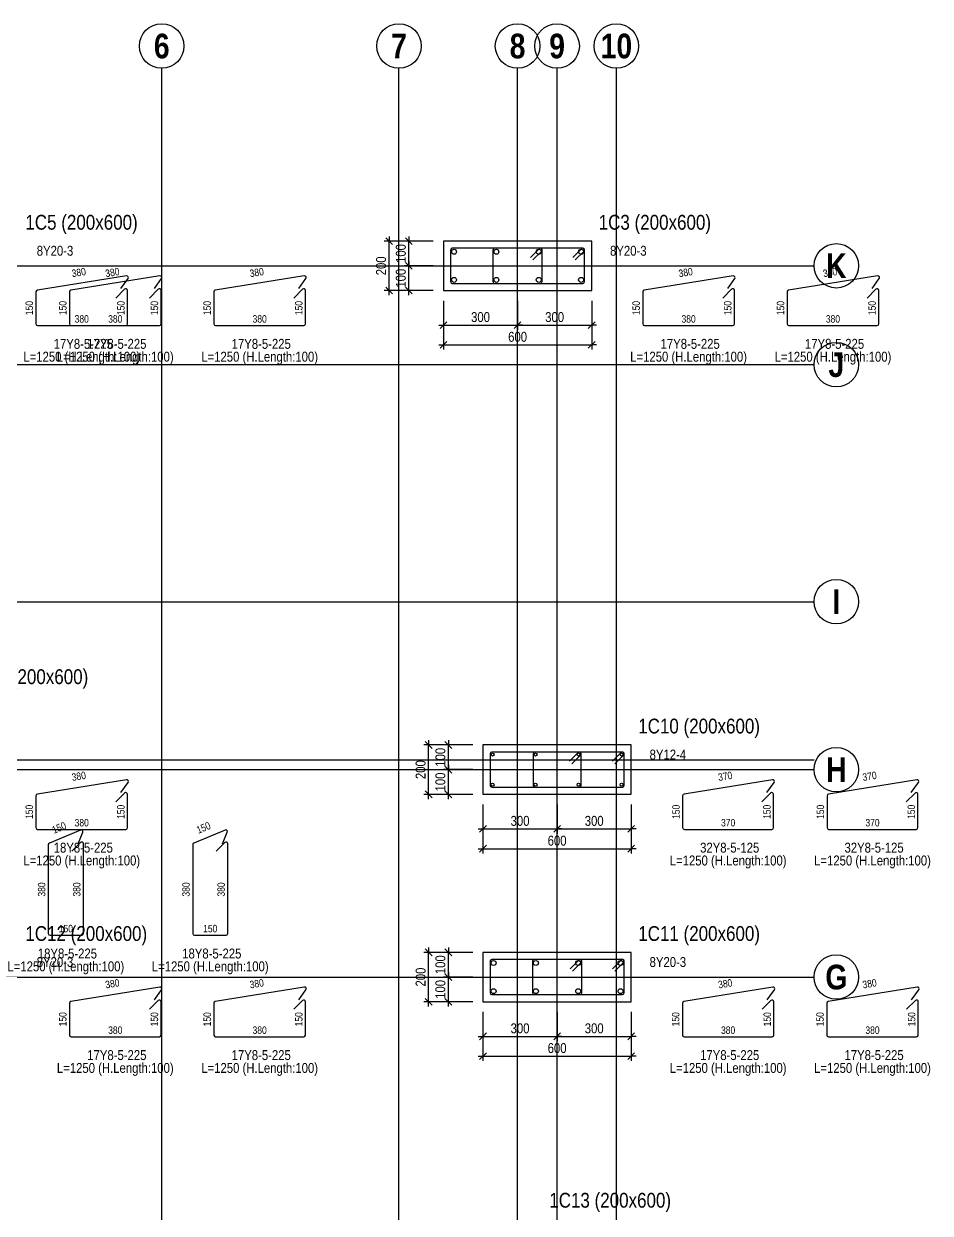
# Model space of a CAD drawing. Extents: x 0 to 206258, y -403073 to 0.
# Drawn here: x 21969 to 31138, y -70378 to -58338 of the extents above; entities that cross this region are included whole.
import ezdxf
from ezdxf.enums import TextEntityAlignment as Align
from ezdxf.lldxf.tags import DXFTag

# ---------------------------------------------------------------- set-up
doc = ezdxf.new("R2010")
doc.units = 0
doc.header["$LTSCALE"] = 1000
for name, color, linetype in [('Axis Circle(Dir 1)', 150, 'Continuous'), ('Axis Circle(Dir 2)', 150, 'Continuous'), ('Axis Label(Dir 1)', 7, 'Continuous'), ('Axis Label(Dir 2)', 7, 'Continuous'), ('Axis Line(Dir 1)', 8, 'CENTER2'), ('Axis Line(Dir 2)', 150, 'CENTER2'), ('Column Line(D)', 1, 'Continuous'), ('Dimension Line', 5, 'Continuous'), ('Link Line', 3, 'Continuous'), ('Rebar Length Text', 8, 'Continuous'), ('Rebar Line', 7, 'Continuous'), ('Top Rebar Label', 6, 'Continuous')]:
    doc.layers.add(name, color=color, linetype=linetype)
for name, color, linetype, true_color in [('Column Label(D)', 12, 'Continuous', 0xbd0000), ('Ghost Axis Line', 254, 'Continuous', 0xbebebe), ('Link Label', 94, 'Continuous', 0x008100), ('Link Length Text', 94, 'Continuous', 0x008100)]:
    doc.layers.add(name, color=color, linetype=linetype, true_color=true_color)
doc.styles.add('Axis Label(Dir 1)', font='ARIALNB.TTF', dxfattribs={"height": 250})
doc.styles.add('Axis Label(Dir 2)', font='ARIALNB.TTF', dxfattribs={"height": 250})
doc.styles.add('Column Label(D)', font='ARIALN.TTF', dxfattribs={"height": 150})
doc.styles.add('Dimension Text', font='ARIALN.TTF', dxfattribs={"height": 100})
doc.styles.add('Link Label', font='ARIALN.TTF', dxfattribs={"height": 100})
doc.styles.add('Link Length Text', font='ARIALN.TTF', dxfattribs={"height": 100})
doc.styles.add('Rebar Length Text', font='ARIALN.TTF', dxfattribs={"height": 75})
doc.styles.add('Top Rebar Label', font='ARIALN.TTF', dxfattribs={"height": 100})
tags = doc.linetypes.add('CENTER2', pattern=[1.125, 0.75, -0.125, 0.125, -0.125]).pattern_tags.tags
tags[10:11] = [DXFTag(74, 4), DXFTag(75, 0), DXFTag(340, '0'), DXFTag(46, 0.0), DXFTag(50, 0.0), DXFTag(44, 0.0), DXFTag(45, 0.0)]
tags[8:9] = [DXFTag(74, 4), DXFTag(75, 0), DXFTag(340, '0'), DXFTag(46, 0.0), DXFTag(50, 0.0), DXFTag(44, 0.0), DXFTag(45, 0.0)]
tags[6:7] = [DXFTag(74, 4), DXFTag(75, 0), DXFTag(340, '0'), DXFTag(46, 0.0), DXFTag(50, 0.0), DXFTag(44, 0.0), DXFTag(45, 0.0)]
tags[4:5] = [DXFTag(74, 4), DXFTag(75, 0), DXFTag(340, '0'), DXFTag(46, 0.0), DXFTag(50, 0.0), DXFTag(44, 0.0), DXFTag(45, 0.0)]
doc.dimstyles.new('COLUMNAPP', dxfattribs={"dimtxt": 100, "dimasz": 30, "dimexe": 48.3, "dimexo": 103.5, "dimgap": 30, "dimtad": 1, "dimtoh": 1, "dimdec": 1, "dimlfac": 0.4, "dimdsep": 46, "dimtxsty": 'Dimension Text', "dimblk": 'PCDIM_TICK', "dimcen": 0.09, "dimclrd": 5, "dimclre": 5, "dimclrt": 5, "dimadec": 1, "dimazin": 0, "dimtp": 1, "dimtm": 1, "dimtfac": 1, "dimtdec": 4, "dimtofl": 0, "dimtmove": 0, "dimatfit": 3, "dimfxl": 1, "dimtolj": 1, "dimtzin": 0, "dimarcsym": 0})

# ---------------------------------------------------------------- blocks, each defined once
blk = doc.blocks.new('PCDIM_TICK')
at = {"layer": 'Dimension Line', "color": 0, "transparency": 33554687}
for p, q in [((1.15, 1.15), (-1.15, -1.15)), ((1.61, 0), (0, 0))]:
    blk.add_line(p, q, dxfattribs=at)
blk = doc.blocks.new('*U1299')
at = {"layer": 'Dimension Line', "color": 5, "true_color": 0x0000ff, "transparency": 16777216}
for p, q in [((26214, -61141), (26214, -61436)), ((26964, -61141), (26964, -61436)), ((26214, -61388), (26964, -61388))]:
    blk.add_line(p, q, dxfattribs=at)
at = {"layer": 'Dimension Line', "color": 5, "true_color": 0x0000ff, "transparency": 16777216, "xscale": 30, "yscale": 30, "rotation": 180.0000000000004}
blk.add_blockref('PCDIM_TICK', (26214, -61388), dxfattribs=at)
at = {"layer": 'Dimension Line', "color": 5, "true_color": 0x0000ff, "transparency": 16777216, "xscale": 30, "yscale": 30}
blk.add_blockref('PCDIM_TICK', (26964, -61388), dxfattribs=at)
at = {"layer": 'Dimension Line', "color": 5, "true_color": 0x0000ff, "transparency": 16777216, "insert": (26589, -61358), "char_height": 100, "width": 181.5, "attachment_point": 8, "style": 'Dimension Text'}
blk.add_mtext('300', dxfattribs=at)
blk = doc.blocks.new('*U1300')
at = {"layer": 'Dimension Line', "color": 5, "true_color": 0x0000ff, "transparency": 16777216}
for p, q in [((26964, -61141), (26964, -61436)), ((27714, -61141), (27714, -61436)), ((26964, -61388), (27714, -61388))]:
    blk.add_line(p, q, dxfattribs=at)
at = {"layer": 'Dimension Line', "color": 5, "true_color": 0x0000ff, "transparency": 16777216, "xscale": 30, "yscale": 30, "rotation": 180.0000000000004}
blk.add_blockref('PCDIM_TICK', (26964, -61388), dxfattribs=at)
at = {"layer": 'Dimension Line', "color": 5, "true_color": 0x0000ff, "transparency": 16777216, "xscale": 30, "yscale": 30}
blk.add_blockref('PCDIM_TICK', (27714, -61388), dxfattribs=at)
at = {"layer": 'Dimension Line', "color": 5, "true_color": 0x0000ff, "transparency": 16777216, "insert": (27339, -61358), "char_height": 100, "width": 181.5, "attachment_point": 8, "style": 'Dimension Text'}
blk.add_mtext('300', dxfattribs=at)
blk = doc.blocks.new('*U1301')
at = {"layer": 'Dimension Line', "color": 5, "true_color": 0x0000ff, "transparency": 16777216}
for p, q in [((26214, -61141), (26214, -61636)), ((27714, -61141), (27714, -61636)), ((26214, -61588), (27714, -61588))]:
    blk.add_line(p, q, dxfattribs=at)
at = {"layer": 'Dimension Line', "color": 5, "true_color": 0x0000ff, "transparency": 16777216, "xscale": 30, "yscale": 30, "rotation": 180.0000000000004}
blk.add_blockref('PCDIM_TICK', (26214, -61588), dxfattribs=at)
at = {"layer": 'Dimension Line', "color": 5, "true_color": 0x0000ff, "transparency": 16777216, "xscale": 30, "yscale": 30}
blk.add_blockref('PCDIM_TICK', (27714, -61588), dxfattribs=at)
at = {"layer": 'Dimension Line', "color": 5, "true_color": 0x0000ff, "transparency": 16777216, "insert": (26964, -61558), "char_height": 100, "width": 181.97, "attachment_point": 8, "style": 'Dimension Text'}
blk.add_mtext('600', dxfattribs=at)
blk = doc.blocks.new('*U1302')
at = {"layer": 'Dimension Line', "color": 5, "true_color": 0x0000ff, "transparency": 16777216}
for p, q in [((26110, -60788), (25815, -60788)), ((25864, -61038), (25864, -60788)), ((26110, -61038), (25815, -61038))]:
    blk.add_line(p, q, dxfattribs=at)
at = {"layer": 'Dimension Line', "color": 5, "true_color": 0x0000ff, "transparency": 16777216, "xscale": 30, "yscale": 30}
for p, rotation in [((25864, -60788), 89.99999999999447), ((25864, -61038), 269.9999999999834)]:
    blk.add_blockref('PCDIM_TICK', p, dxfattribs=dict(at, rotation=rotation))
at = {"layer": 'Dimension Line', "color": 5, "true_color": 0x0000ff, "transparency": 16777216, "insert": (25834, -60913), "char_height": 100, "width": 173.93, "attachment_point": 8, "rotation": 90, "style": 'Dimension Text'}
blk.add_mtext('100', dxfattribs=at)
blk = doc.blocks.new('*U1303')
at = {"layer": 'Dimension Line', "color": 5, "true_color": 0x0000ff, "transparency": 16777216}
for p, q in [((26110, -60538), (25815, -60538)), ((25864, -60788), (25864, -60538)), ((26110, -60788), (25815, -60788))]:
    blk.add_line(p, q, dxfattribs=at)
at = {"layer": 'Dimension Line', "color": 5, "true_color": 0x0000ff, "transparency": 16777216, "xscale": 30, "yscale": 30}
for p, rotation in [((25864, -60538), 89.99999999999447), ((25864, -60788), 269.9999999999834)]:
    blk.add_blockref('PCDIM_TICK', p, dxfattribs=dict(at, rotation=rotation))
at = {"layer": 'Dimension Line', "color": 5, "true_color": 0x0000ff, "transparency": 16777216, "insert": (25834, -60663), "char_height": 100, "width": 173.93, "attachment_point": 8, "rotation": 90, "style": 'Dimension Text'}
blk.add_mtext('100', dxfattribs=at)
blk = doc.blocks.new('*U1304')
at = {"layer": 'Dimension Line', "color": 5, "true_color": 0x0000ff, "transparency": 16777216}
for p, q in [((26110, -60538), (25615, -60538)), ((25664, -61038), (25664, -60538)), ((26110, -61038), (25615, -61038))]:
    blk.add_line(p, q, dxfattribs=at)
at = {"layer": 'Dimension Line', "color": 5, "true_color": 0x0000ff, "transparency": 16777216, "xscale": 30, "yscale": 30}
for p, rotation in [((25664, -60538), 89.99999999999447), ((25664, -61038), 269.9999999999834)]:
    blk.add_blockref('PCDIM_TICK', p, dxfattribs=dict(at, rotation=rotation))
at = {"layer": 'Dimension Line', "color": 5, "true_color": 0x0000ff, "transparency": 16777216, "insert": (25634, -60788), "char_height": 100, "width": 182.77, "attachment_point": 8, "rotation": 90, "style": 'Dimension Text'}
blk.add_mtext('200', dxfattribs=at)
blk = doc.blocks.new('*U1335')
at = {"layer": 'Dimension Line', "color": 5, "true_color": 0x0000ff, "transparency": 16777216}
for p, q in [((26614, -66241), (26614, -66536)), ((27364, -66241), (27364, -66536)), ((26614, -66488), (27364, -66488))]:
    blk.add_line(p, q, dxfattribs=at)
at = {"layer": 'Dimension Line', "color": 5, "true_color": 0x0000ff, "transparency": 16777216, "xscale": 30, "yscale": 30, "rotation": 180.0000000000004}
blk.add_blockref('PCDIM_TICK', (26614, -66488), dxfattribs=at)
at = {"layer": 'Dimension Line', "color": 5, "true_color": 0x0000ff, "transparency": 16777216, "xscale": 30, "yscale": 30}
blk.add_blockref('PCDIM_TICK', (27364, -66488), dxfattribs=at)
at = {"layer": 'Dimension Line', "color": 5, "true_color": 0x0000ff, "transparency": 16777216, "insert": (26989, -66458), "char_height": 100, "width": 181.5, "attachment_point": 8, "style": 'Dimension Text'}
blk.add_mtext('300', dxfattribs=at)
blk = doc.blocks.new('*U1336')
at = {"layer": 'Dimension Line', "color": 5, "true_color": 0x0000ff, "transparency": 16777216}
for p, q in [((27364, -66241), (27364, -66536)), ((28114, -66241), (28114, -66536)), ((27364, -66488), (28114, -66488))]:
    blk.add_line(p, q, dxfattribs=at)
at = {"layer": 'Dimension Line', "color": 5, "true_color": 0x0000ff, "transparency": 16777216, "xscale": 30, "yscale": 30, "rotation": 180.0000000000004}
blk.add_blockref('PCDIM_TICK', (27364, -66488), dxfattribs=at)
at = {"layer": 'Dimension Line', "color": 5, "true_color": 0x0000ff, "transparency": 16777216, "xscale": 30, "yscale": 30}
blk.add_blockref('PCDIM_TICK', (28114, -66488), dxfattribs=at)
at = {"layer": 'Dimension Line', "color": 5, "true_color": 0x0000ff, "transparency": 16777216, "insert": (27739, -66458), "char_height": 100, "width": 181.5, "attachment_point": 8, "style": 'Dimension Text'}
blk.add_mtext('300', dxfattribs=at)
blk = doc.blocks.new('*U1337')
at = {"layer": 'Dimension Line', "color": 5, "true_color": 0x0000ff, "transparency": 16777216}
for p, q in [((26614, -66241), (26614, -66736)), ((28114, -66241), (28114, -66736)), ((26614, -66688), (28114, -66688))]:
    blk.add_line(p, q, dxfattribs=at)
at = {"layer": 'Dimension Line', "color": 5, "true_color": 0x0000ff, "transparency": 16777216, "xscale": 30, "yscale": 30, "rotation": 180.0000000000004}
blk.add_blockref('PCDIM_TICK', (26614, -66688), dxfattribs=at)
at = {"layer": 'Dimension Line', "color": 5, "true_color": 0x0000ff, "transparency": 16777216, "xscale": 30, "yscale": 30}
blk.add_blockref('PCDIM_TICK', (28114, -66688), dxfattribs=at)
at = {"layer": 'Dimension Line', "color": 5, "true_color": 0x0000ff, "transparency": 16777216, "insert": (27364, -66658), "char_height": 100, "width": 181.97, "attachment_point": 8, "style": 'Dimension Text'}
blk.add_mtext('600', dxfattribs=at)
blk = doc.blocks.new('*U1338')
at = {"layer": 'Dimension Line', "color": 5, "true_color": 0x0000ff, "transparency": 16777216}
for p, q in [((26510, -65888), (26215, -65888)), ((26264, -66138), (26264, -65888)), ((26510, -66138), (26215, -66138))]:
    blk.add_line(p, q, dxfattribs=at)
at = {"layer": 'Dimension Line', "color": 5, "true_color": 0x0000ff, "transparency": 16777216, "xscale": 30, "yscale": 30}
for p, rotation in [((26264, -65888), 89.99999999999447), ((26264, -66138), 269.9999999999834)]:
    blk.add_blockref('PCDIM_TICK', p, dxfattribs=dict(at, rotation=rotation))
at = {"layer": 'Dimension Line', "color": 5, "true_color": 0x0000ff, "transparency": 16777216, "insert": (26234, -66013), "char_height": 100, "width": 173.93, "attachment_point": 8, "rotation": 90, "style": 'Dimension Text'}
blk.add_mtext('100', dxfattribs=at)
blk = doc.blocks.new('*U1339')
at = {"layer": 'Dimension Line', "color": 5, "true_color": 0x0000ff, "transparency": 16777216}
for p, q in [((26510, -65638), (26215, -65638)), ((26264, -65888), (26264, -65638)), ((26510, -65888), (26215, -65888))]:
    blk.add_line(p, q, dxfattribs=at)
at = {"layer": 'Dimension Line', "color": 5, "true_color": 0x0000ff, "transparency": 16777216, "xscale": 30, "yscale": 30}
for p, rotation in [((26264, -65638), 89.99999999999447), ((26264, -65888), 269.9999999999834)]:
    blk.add_blockref('PCDIM_TICK', p, dxfattribs=dict(at, rotation=rotation))
at = {"layer": 'Dimension Line', "color": 5, "true_color": 0x0000ff, "transparency": 16777216, "insert": (26234, -65763), "char_height": 100, "width": 173.93, "attachment_point": 8, "rotation": 90, "style": 'Dimension Text'}
blk.add_mtext('100', dxfattribs=at)
blk = doc.blocks.new('*U1340')
at = {"layer": 'Dimension Line', "color": 5, "true_color": 0x0000ff, "transparency": 16777216}
for p, q in [((26510, -65638), (26015, -65638)), ((26064, -66138), (26064, -65638)), ((26510, -66138), (26015, -66138))]:
    blk.add_line(p, q, dxfattribs=at)
at = {"layer": 'Dimension Line', "color": 5, "true_color": 0x0000ff, "transparency": 16777216, "xscale": 30, "yscale": 30}
for p, rotation in [((26064, -65638), 89.99999999999447), ((26064, -66138), 269.9999999999834)]:
    blk.add_blockref('PCDIM_TICK', p, dxfattribs=dict(at, rotation=rotation))
at = {"layer": 'Dimension Line', "color": 5, "true_color": 0x0000ff, "transparency": 16777216, "insert": (26034, -65888), "char_height": 100, "width": 182.77, "attachment_point": 8, "rotation": 90, "style": 'Dimension Text'}
blk.add_mtext('200', dxfattribs=at)
blk = doc.blocks.new('*U1341')
at = {"layer": 'Dimension Line', "color": 5, "true_color": 0x0000ff, "transparency": 16777216}
for p, q in [((26614, -68341), (26614, -68636)), ((27364, -68341), (27364, -68636)), ((26614, -68588), (27364, -68588))]:
    blk.add_line(p, q, dxfattribs=at)
at = {"layer": 'Dimension Line', "color": 5, "true_color": 0x0000ff, "transparency": 16777216, "xscale": 30, "yscale": 30, "rotation": 180.0000000000004}
blk.add_blockref('PCDIM_TICK', (26614, -68588), dxfattribs=at)
at = {"layer": 'Dimension Line', "color": 5, "true_color": 0x0000ff, "transparency": 16777216, "xscale": 30, "yscale": 30}
blk.add_blockref('PCDIM_TICK', (27364, -68588), dxfattribs=at)
at = {"layer": 'Dimension Line', "color": 5, "true_color": 0x0000ff, "transparency": 16777216, "insert": (26989, -68558), "char_height": 100, "width": 181.5, "attachment_point": 8, "style": 'Dimension Text'}
blk.add_mtext('300', dxfattribs=at)
blk = doc.blocks.new('*U1342')
at = {"layer": 'Dimension Line', "color": 5, "true_color": 0x0000ff, "transparency": 16777216}
for p, q in [((27364, -68341), (27364, -68636)), ((28114, -68341), (28114, -68636)), ((27364, -68588), (28114, -68588))]:
    blk.add_line(p, q, dxfattribs=at)
at = {"layer": 'Dimension Line', "color": 5, "true_color": 0x0000ff, "transparency": 16777216, "xscale": 30, "yscale": 30, "rotation": 180.0000000000004}
blk.add_blockref('PCDIM_TICK', (27364, -68588), dxfattribs=at)
at = {"layer": 'Dimension Line', "color": 5, "true_color": 0x0000ff, "transparency": 16777216, "xscale": 30, "yscale": 30}
blk.add_blockref('PCDIM_TICK', (28114, -68588), dxfattribs=at)
at = {"layer": 'Dimension Line', "color": 5, "true_color": 0x0000ff, "transparency": 16777216, "insert": (27739, -68558), "char_height": 100, "width": 181.5, "attachment_point": 8, "style": 'Dimension Text'}
blk.add_mtext('300', dxfattribs=at)
blk = doc.blocks.new('*U1343')
at = {"layer": 'Dimension Line', "color": 5, "true_color": 0x0000ff, "transparency": 16777216}
for p, q in [((26614, -68341), (26614, -68836)), ((28114, -68341), (28114, -68836)), ((26614, -68788), (28114, -68788))]:
    blk.add_line(p, q, dxfattribs=at)
at = {"layer": 'Dimension Line', "color": 5, "true_color": 0x0000ff, "transparency": 16777216, "xscale": 30, "yscale": 30, "rotation": 180.0000000000004}
blk.add_blockref('PCDIM_TICK', (26614, -68788), dxfattribs=at)
at = {"layer": 'Dimension Line', "color": 5, "true_color": 0x0000ff, "transparency": 16777216, "xscale": 30, "yscale": 30}
blk.add_blockref('PCDIM_TICK', (28114, -68788), dxfattribs=at)
at = {"layer": 'Dimension Line', "color": 5, "true_color": 0x0000ff, "transparency": 16777216, "insert": (27364, -68758), "char_height": 100, "width": 181.97, "attachment_point": 8, "style": 'Dimension Text'}
blk.add_mtext('600', dxfattribs=at)
blk = doc.blocks.new('*U1344')
at = {"layer": 'Dimension Line', "color": 5, "true_color": 0x0000ff, "transparency": 16777216}
for p, q in [((26510, -67988), (26215, -67988)), ((26264, -68238), (26264, -67988)), ((26510, -68238), (26215, -68238))]:
    blk.add_line(p, q, dxfattribs=at)
at = {"layer": 'Dimension Line', "color": 5, "true_color": 0x0000ff, "transparency": 16777216, "xscale": 30, "yscale": 30}
for p, rotation in [((26264, -67988), 89.99999999999447), ((26264, -68238), 269.9999999999834)]:
    blk.add_blockref('PCDIM_TICK', p, dxfattribs=dict(at, rotation=rotation))
at = {"layer": 'Dimension Line', "color": 5, "true_color": 0x0000ff, "transparency": 16777216, "insert": (26234, -68113), "char_height": 100, "width": 173.93, "attachment_point": 8, "rotation": 90, "style": 'Dimension Text'}
blk.add_mtext('100', dxfattribs=at)
blk = doc.blocks.new('*U1345')
at = {"layer": 'Dimension Line', "color": 5, "true_color": 0x0000ff, "transparency": 16777216}
for p, q in [((26510, -67738), (26215, -67738)), ((26264, -67988), (26264, -67738)), ((26510, -67988), (26215, -67988))]:
    blk.add_line(p, q, dxfattribs=at)
at = {"layer": 'Dimension Line', "color": 5, "true_color": 0x0000ff, "transparency": 16777216, "xscale": 30, "yscale": 30}
for p, rotation in [((26264, -67738), 89.99999999999447), ((26264, -67988), 269.9999999999834)]:
    blk.add_blockref('PCDIM_TICK', p, dxfattribs=dict(at, rotation=rotation))
at = {"layer": 'Dimension Line', "color": 5, "true_color": 0x0000ff, "transparency": 16777216, "insert": (26234, -67863), "char_height": 100, "width": 173.93, "attachment_point": 8, "rotation": 90, "style": 'Dimension Text'}
blk.add_mtext('100', dxfattribs=at)
blk = doc.blocks.new('*U1346')
at = {"layer": 'Dimension Line', "color": 5, "true_color": 0x0000ff, "transparency": 16777216}
for p, q in [((26510, -67738), (26015, -67738)), ((26064, -68238), (26064, -67738)), ((26510, -68238), (26015, -68238))]:
    blk.add_line(p, q, dxfattribs=at)
at = {"layer": 'Dimension Line', "color": 5, "true_color": 0x0000ff, "transparency": 16777216, "xscale": 30, "yscale": 30}
for p, rotation in [((26064, -67738), 89.99999999999447), ((26064, -68238), 269.9999999999834)]:
    blk.add_blockref('PCDIM_TICK', p, dxfattribs=dict(at, rotation=rotation))
at = {"layer": 'Dimension Line', "color": 5, "true_color": 0x0000ff, "transparency": 16777216, "insert": (26034, -67988), "char_height": 100, "width": 182.77, "attachment_point": 8, "rotation": 90, "style": 'Dimension Text'}
blk.add_mtext('200', dxfattribs=at)

msp = doc.modelspace()

# ---------------------------------------------------------------- linework, layer by layer
at = {"layer": 'Axis Circle(Dir 1)', "transparency": 33554687}
for centre in [(30188.79, -60787.707), (30188.79, -61787.707), (30188.79, -64187.707), (30188.79, -65887.707), (30188.79, -67987.707)]:
    msp.add_circle(centre, 225, dxfattribs=at)
at = {"layer": 'Axis Circle(Dir 2)', "transparency": 33554687}
for centre in [(23363.79, -58562.707), (25763.79, -58562.707), (26963.79, -58562.707), (27363.79, -58562.707), (27963.79, -58562.707)]:
    msp.add_circle(centre, 225, dxfattribs=at)
at = {"layer": 'Axis Line(Dir 1)', "transparency": 33554687}
for points in [[(12163.79, -60787.707), (29963.79, -60787.707)], [(12163.79, -61787.707), (29963.79, -61787.707)], [(12163.79, -64187.707), (29963.79, -64187.707)], [(12163.79, -65887.707), (29963.79, -65887.707)], [(12163.79, -67987.707), (29963.79, -67987.707)]]:
    msp.add_lwpolyline(points, dxfattribs=at)
at = {"layer": 'Axis Line(Dir 2)', "transparency": 33554687}
for points in [[(23363.79, -82587.707), (23363.79, -58787.707)], [(25763.79, -82587.707), (25763.79, -58787.707)], [(26963.79, -82587.707), (26963.79, -58787.707)], [(27363.79, -82587.707), (27363.79, -58787.707)], [(27963.79, -82587.707), (27963.79, -58787.707)]]:
    msp.add_lwpolyline(points, dxfattribs=at)
at = {"layer": 'Column Line(D)', "transparency": 33554687}
for points in [[(27713.79, -61037.707), (27713.79, -60537.707), (26213.79, -60537.707), (26213.79, -61037.707)], [(28113.79, -66137.707), (28113.79, -65637.707), (26613.79, -65637.707), (26613.79, -66137.707)], [(28113.79, -68237.707), (28113.79, -67737.707), (26613.79, -67737.707), (26613.79, -68237.707)]]:
    msp.add_lwpolyline(points, close=True, dxfattribs=at)
at = {"layer": 'Ghost Axis Line', "transparency": 33554687}
msp.add_lwpolyline([(12163.79, -65787.707), (29963.79, -65787.707)], dxfattribs=at)
at = {"layer": 'Link Line', "transparency": 33554687}
for points in [[(27119.443, -60728.469), (27207.831, -60640.081, 0.668178638), (27195.457, -60610.207), (26303.79, -60610.207, 0.414213562), (26286.29, -60627.707), (26286.29, -60947.707, 0.414213562), (26303.79, -60965.207), (27195.457, -60965.207, 0.414213562), (27212.957, -60947.707), (27212.957, -60627.707, 0.668178638), (27183.083, -60615.332), (27094.694, -60703.721)], [(27547.776, -60728.469), (27636.165, -60640.081, 0.668178638), (27623.79, -60610.207), (26732.124, -60610.207, 0.414213562), (26714.624, -60627.707), (26714.624, -60947.707, 0.414213562), (26732.124, -60965.207), (27623.79, -60965.207, 0.414213562), (27641.29, -60947.707), (27641.29, -60627.707, 0.668178638), (27611.416, -60615.332), (27523.028, -60703.721)], [(22949.962, -61018.523), (23023.091, -60917.147, 0.668178638), (23006.102, -60889.634), (22106.046, -61035.326, 0.367954403), (22091.342, -61052.602), (22091.342, -61375.207, 0.414213562), (22108.842, -61392.707), (23000.509, -61392.707, 0.414213562), (23018.009, -61375.207), (23018.009, -61037.707, 0.668178638), (22988.134, -61025.332), (22899.746, -61113.721)], [(23289.372, -61018.523), (23362.501, -60917.147, 0.668178638), (23345.512, -60889.634), (22445.456, -61035.326, 0.367954403), (22430.752, -61052.602), (22430.752, -61375.207, 0.414213562), (22448.252, -61392.707), (23339.919, -61392.707, 0.414213562), (23357.419, -61375.207), (23357.419, -61037.707, 0.668178638), (23327.544, -61025.332), (23239.156, -61113.721)], [(24749.961, -61018.523), (24823.09, -60917.147, 0.668178638), (24806.101, -60889.634), (23906.045, -61035.326, 0.367954403), (23891.342, -61052.602), (23891.342, -61375.207, 0.414213562), (23908.842, -61392.707), (24800.508, -61392.707, 0.414213562), (24818.008, -61375.207), (24818.008, -61037.707, 0.668178638), (24788.134, -61025.332), (24699.745, -61113.721)], [(29089.372, -61018.523), (29162.501, -60917.147, 0.668178638), (29145.512, -60889.634), (28245.456, -61035.326, 0.367954403), (28230.752, -61052.602), (28230.752, -61375.207, 0.414213562), (28248.252, -61392.707), (29139.919, -61392.707, 0.414213562), (29157.419, -61375.207), (29157.419, -61037.707, 0.668178638), (29127.544, -61025.332), (29039.156, -61113.721)], [(30549.961, -61018.523), (30623.09, -60917.147, 0.668178638), (30606.101, -60889.634), (29706.045, -61035.326, 0.367954403), (29691.342, -61052.602), (29691.342, -61375.207, 0.414213562), (29708.842, -61392.707), (30600.508, -61392.707, 0.414213562), (30618.008, -61375.207), (30618.008, -61037.707, 0.668178638), (30588.134, -61025.332), (30499.745, -61113.721)], [(27512.776, -65828.469), (27601.165, -65740.081, 0.668178638), (27588.79, -65710.207), (26703.79, -65710.207, 0.414213562), (26686.29, -65727.707), (26686.29, -66047.707, 0.414213562), (26703.79, -66065.207), (27588.79, -66065.207, 0.414213562), (27606.29, -66047.707), (27606.29, -65727.707, 0.668178638), (27576.416, -65715.332), (27488.028, -65803.721)], [(27947.776, -65828.469), (28036.165, -65740.081, 0.668178638), (28023.79, -65710.207), (27138.79, -65710.207, 0.414213562), (27121.29, -65727.707), (27121.29, -66047.707, 0.414213562), (27138.79, -66065.207), (28023.79, -66065.207, 0.414213562), (28041.29, -66047.707), (28041.29, -65727.707, 0.668178638), (28011.416, -65715.332), (27923.028, -65803.721)], [(22949.962, -66118.523), (23023.091, -66017.147, 0.668178638), (23006.102, -65989.634), (22106.046, -66135.326, 0.367954403), (22091.342, -66152.602), (22091.342, -66475.207, 0.414213562), (22108.842, -66492.707), (23000.509, -66492.707, 0.414213562), (23018.009, -66475.207), (23018.009, -66137.707, 0.668178638), (22988.134, -66125.332), (22899.746, -66213.721)], [(29486.103, -66118.615), (29559.116, -66017.155, 0.668178638), (29542.096, -65989.661), (28648.769, -66135.312, 0.367630052), (28634.085, -66152.584), (28634.085, -66475.207, 0.414213562), (28651.585, -66492.707), (29536.585, -66492.707, 0.414213562), (29554.085, -66475.207), (29554.085, -66137.707, 0.668178638), (29524.211, -66125.332), (29435.823, -66213.721)], [(30946.693, -66118.615), (31019.706, -66017.155, 0.668178638), (31002.685, -65989.661), (30109.359, -66135.312, 0.367630052), (30094.675, -66152.584), (30094.675, -66475.207, 0.414213562), (30112.175, -66492.707), (30997.175, -66492.707, 0.414213562), (31014.675, -66475.207), (31014.675, -66137.707, 0.668178638), (30984.801, -66125.332), (30896.412, -66213.721)], [(22519.602, -66638.058), (22566.618, -66522.238, 0.668178638), (22543.592, -66499.535), (22227.274, -66633.191, 0.301414294), (22216.585, -66649.311), (22216.585, -67546.874, 0.414213562), (22234.085, -67564.374), (22554.085, -67564.374, 0.414213562), (22571.585, -67546.874), (22571.585, -66637.707, 0.668178638), (22541.711, -66625.333), (22453.323, -66713.721)], [(23980.192, -66638.058), (24027.208, -66522.237, 0.668178638), (24004.182, -66499.535), (23687.864, -66633.191, 0.301414294), (23677.175, -66649.311), (23677.175, -67546.874, 0.414213562), (23694.675, -67564.374), (24014.675, -67564.374, 0.414213562), (24032.175, -67546.874), (24032.175, -66637.707, 0.668178638), (24002.301, -66625.333), (23913.912, -66713.721)], [(27519.443, -67928.469), (27607.831, -67840.081, 0.668178638), (27595.457, -67810.207), (26703.79, -67810.207, 0.414213562), (26686.29, -67827.707), (26686.29, -68147.707, 0.414213562), (26703.79, -68165.207), (27595.457, -68165.207, 0.414213562), (27612.957, -68147.707), (27612.957, -67827.707, 0.668178638), (27583.083, -67815.332), (27494.694, -67903.721)], [(27947.776, -67928.469), (28036.165, -67840.081, 0.668178638), (28023.79, -67810.207), (27132.124, -67810.207, 0.414213562), (27114.624, -67827.707), (27114.624, -68147.707, 0.414213562), (27132.124, -68165.207), (28023.79, -68165.207, 0.414213562), (28041.29, -68147.707), (28041.29, -67827.707, 0.668178638), (28011.416, -67815.332), (27923.028, -67903.721)], [(23289.372, -68218.523), (23362.501, -68117.147, 0.668178638), (23345.512, -68089.634), (22445.456, -68235.326, 0.367954403), (22430.752, -68252.602), (22430.752, -68575.207, 0.414213562), (22448.252, -68592.707), (23339.919, -68592.707, 0.414213562), (23357.419, -68575.207), (23357.419, -68237.707, 0.668178638), (23327.544, -68225.332), (23239.156, -68313.721)], [(24749.961, -68218.523), (24823.09, -68117.147, 0.668178638), (24806.101, -68089.634), (23906.045, -68235.326, 0.367954403), (23891.342, -68252.602), (23891.342, -68575.207, 0.414213562), (23908.842, -68592.707), (24800.508, -68592.707, 0.414213562), (24818.008, -68575.207), (24818.008, -68237.707, 0.668178638), (24788.134, -68225.332), (24699.745, -68313.721)], [(29489.372, -68218.523), (29562.501, -68117.147, 0.668178638), (29545.512, -68089.634), (28645.456, -68235.326, 0.367954403), (28630.752, -68252.602), (28630.752, -68575.207, 0.414213562), (28648.252, -68592.707), (29539.919, -68592.707, 0.414213562), (29557.419, -68575.207), (29557.419, -68237.707, 0.668178638), (29527.544, -68225.332), (29439.156, -68313.721)], [(30949.961, -68218.523), (31023.09, -68117.147, 0.668178638), (31006.101, -68089.634), (30106.045, -68235.326, 0.367954403), (30091.342, -68252.602), (30091.342, -68575.207, 0.414213562), (30108.842, -68592.707), (31000.508, -68592.707, 0.414213562), (31018.008, -68575.207), (31018.008, -68237.707, 0.668178638), (30988.134, -68225.332), (30899.745, -68313.721)]]:
    msp.add_lwpolyline(points, format="xyb", dxfattribs=at)
at = {"layer": 'Rebar Line', "transparency": 33554687}
for centre, radius in [((26321.29, -60645.207), 25), ((26749.624, -60645.207), 25), ((27177.957, -60645.207), 25), ((27606.29, -60645.207), 25), ((26321.29, -60930.207), 25), ((26749.624, -60930.207), 25), ((27177.957, -60930.207), 25), ((27606.29, -60930.207), 25), ((26711.29, -65735.207), 15), ((27146.29, -65735.207), 15), ((27581.29, -65735.207), 15), ((28016.29, -65735.207), 15), ((26711.29, -66040.207), 15), ((27146.29, -66040.207), 15), ((27581.29, -66040.207), 15), ((28016.29, -66040.207), 15), ((26721.29, -67845.207), 25), ((27149.624, -67845.207), 25), ((27577.957, -67845.207), 25), ((28006.29, -67845.207), 25), ((26721.29, -68130.207), 25), ((27149.624, -68130.207), 25), ((27577.957, -68130.207), 25), ((28006.29, -68130.207), 25)]:
    msp.add_circle(centre, radius, dxfattribs=at)

# ---------------------------------------------------------------- texts
at = {"layer": 'Axis Label(Dir 1)', "transparency": 33554687, "style": 'Axis Label(Dir 1)'}
for s, p in [('K', (30188.79, -60787.707)), ('J', (30188.79, -61787.707)), ('I', (30188.79, -64187.707)), ('H', (30188.79, -65887.707)), ('G', (30188.79, -67987.707))]:
    msp.add_text(s, height=250, dxfattribs=at).set_placement(p, align=Align.MIDDLE_CENTER)
at = {"layer": 'Axis Label(Dir 2)', "transparency": 33554687, "style": 'Axis Label(Dir 2)'}
for s, p in [('6', (23363.79, -58562.707)), ('7', (25763.79, -58562.707)), ('8', (26963.79, -58562.707)), ('9', (27363.79, -58562.707)), ('10', (27963.79, -58562.707))]:
    msp.add_text(s, height=250, dxfattribs=at).set_placement(p, align=Align.MIDDLE_CENTER)
at = {"layer": 'Column Label(D)', "transparency": 33554687, "style": 'Column Label(D)'}
for s, p in [('1C5 (200x600)', (21984.501, -60466.996)), ('1C3 (200x600)', (27784.501, -60466.996)), ('1C8 (200x600)', (21484.501, -65066.996)), ('1C10 (200x600)', (28184.501, -65566.996)), ('1C12 (200x600)', (21984.501, -67666.996)), ('1C11 (200x600)', (28184.501, -67666.996)), ('1C13 (200x600)', (27284.501, -70366.996))]:
    msp.add_text(s, height=150, dxfattribs=at).set_placement(p, align=Align.BOTTOM_LEFT)
at = {"layer": 'Link Label', "transparency": 33554687, "style": 'Link Label'}
for s, p in [(' 17Y8-5-225', (22554.675, -61627.707)), (' 17Y8-5-225', (22894.085, -61627.707)), (' 17Y8-5-225', (24354.675, -61627.707)), (' 17Y8-5-225', (28694.085, -61627.707)), (' 17Y8-5-225', (30154.675, -61627.707)), (' 18Y8-5-225', (22554.675, -66727.707)), (' 32Y8-5-125', (29094.085, -66727.707)), (' 32Y8-5-125', (30554.675, -66727.707)), (' 18Y8-5-225', (22394.085, -67799.374)), (' 18Y8-5-225', (23854.675, -67799.374)), (' 17Y8-5-225', (22894.085, -68827.707)), (' 17Y8-5-225', (24354.675, -68827.707)), (' 17Y8-5-225', (29094.085, -68827.707)), (' 17Y8-5-225', (30554.675, -68827.707))]:
    msp.add_text(s, height=100, dxfattribs=at).set_placement(p, align=Align.CENTER)
at = {"layer": 'Link Length Text', "transparency": 33554687, "style": 'Link Length Text'}
for p in [(22554.675, -61757.707), (22894.085, -61757.707), (24354.675, -61757.707), (28694.085, -61757.707), (30154.675, -61757.707), (22554.675, -66857.707), (29094.085, -66857.707), (30554.675, -66857.707), (22394.085, -67929.374), (23854.675, -67929.374), (22894.085, -68957.707), (24354.675, -68957.707), (29094.085, -68957.707), (30554.675, -68957.707)]:
    msp.add_text('L=1250 (H.Length:100)', height=100, dxfattribs=at).set_placement(p, align=Align.CENTER)
at = {"layer": 'Rebar Length Text', "transparency": 33554687, "style": 'Rebar Length Text'}
for s, rotation, p in [('380', 9.1947432, (22531.015, -60891.537)), ('380', 9.1947432, (22870.425, -60891.537)), ('380', 9.1947432, (24331.014, -60891.537)), ('380', 9.1947432, (28670.425, -60891.537)), ('380', 9.1947432, (30131.014, -60891.537)), ('150', 90, (22061.342, -61215.207)), ('150', 90, (22400.752, -61215.207)), ('150', 90, (22988.009, -61215.207)), ('150', 90, (23327.419, -61215.207)), ('150', 90, (23861.342, -61215.207)), ('150', 90, (24788.008, -61215.207)), ('150', 90, (28200.752, -61215.207)), ('150', 90, (29127.419, -61215.207)), ('150', 90, (29661.342, -61215.207)), ('150', 90, (30588.008, -61215.207)), ('380', 9.1947432, (22531.015, -65991.537)), ('370', 9.2602215, (29070.262, -65991.591)), ('370', 9.2602215, (30530.852, -65991.591)), ('150', 90, (22061.342, -66315.207)), ('150', 90, (22988.009, -66315.207)), ('150', 90, (28604.085, -66315.207)), ('150', 90, (29524.085, -66315.207)), ('150', 90, (30064.675, -66315.207)), ('150', 90, (30984.675, -66315.207)), ('150', 22.9057699, (22340.307, -66510.431)), ('150', 22.9057699, (23800.896, -66510.43)), ('380', 90, (22186.585, -67101.041)), ('380', 90, (22541.585, -67101.041)), ('380', 90, (23647.175, -67101.04)), ('380', 90, (24002.175, -67101.04)), ('380', 9.1947432, (22870.425, -68091.537)), ('380', 9.1947432, (24331.014, -68091.537)), ('380', 9.1947432, (29070.425, -68091.537)), ('380', 9.1947432, (30531.014, -68091.537)), ('150', 90, (22400.752, -68415.207)), ('150', 90, (23327.419, -68415.207)), ('150', 90, (23861.342, -68415.207)), ('150', 90, (24788.008, -68415.207)), ('150', 90, (28600.752, -68415.207)), ('150', 90, (29527.419, -68415.207)), ('150', 90, (30061.342, -68415.207)), ('150', 90, (30988.008, -68415.207))]:
    msp.add_text(s, height=75, rotation=rotation, dxfattribs=at).set_placement(p, align=Align.CENTER)
for s, p in [('380', (22554.675, -61362.707)), ('380', (22894.085, -61362.707)), ('380', (24354.675, -61362.707)), ('380', (28694.085, -61362.707)), ('380', (30154.675, -61362.707)), ('380', (22554.675, -66462.707)), ('370', (29094.085, -66462.707)), ('370', (30554.675, -66462.707)), ('150', (22394.085, -67534.374)), ('150', (23854.675, -67534.374)), ('380', (22894.085, -68562.707)), ('380', (24354.675, -68562.707)), ('380', (29094.085, -68562.707)), ('380', (30554.675, -68562.707))]:
    msp.add_text(s, height=75, dxfattribs=at).set_placement(p, align=Align.CENTER)
at = {"layer": 'Top Rebar Label', "transparency": 33554687, "style": 'Top Rebar Label'}
for s, p in [(' 8Y20-3', (22067.834, -60715.433)), (' 8Y20-3', (27867.834, -60715.433)), (' 8Y12-4', (28267.834, -65815.433)), (' 8Y20-3', (22067.834, -67915.433)), (' 8Y20-3', (28267.834, -67915.433))]:
    msp.add_text(s, height=100, dxfattribs=at).set_placement(p, align=Align.BOTTOM_LEFT)

# ---------------------------------------------------------------- dimensions: what is measured, and where the dimension line sits
at = {"layer": 'Dimension Line', "transparency": 33554687}
for p1, p2, distance, picture, middle in [((26213.79, -61037.707), (26213.79, -60537.707), 550, '*U1304', (25663.79, -60787.707)), ((26213.79, -60787.707), (26213.79, -60537.707), 350, '*U1303', (25863.79, -60662.707)), ((26213.79, -61037.707), (26213.79, -60787.707), 350, '*U1302', (25863.79, -60912.707)), ((26213.79, -61037.707), (26963.79, -61037.707), -350, '*U1299', (26588.79, -61387.707)), ((26213.79, -61037.707), (27713.79, -61037.707), -550, '*U1301', (26963.79, -61587.707)), ((26963.79, -61037.707), (27713.79, -61037.707), -350, '*U1300', (27338.79, -61387.707)), ((26613.79, -66137.707), (26613.79, -65637.707), 550, '*U1340', (26063.79, -65887.707)), ((26613.79, -65887.707), (26613.79, -65637.707), 350, '*U1339', (26263.79, -65762.707)), ((26613.79, -66137.707), (26613.79, -65887.707), 350, '*U1338', (26263.79, -66012.707)), ((26613.79, -66137.707), (27363.79, -66137.707), -350, '*U1335', (26988.79, -66487.707)), ((26613.79, -66137.707), (28113.79, -66137.707), -550, '*U1337', (27363.79, -66687.707)), ((27363.79, -66137.707), (28113.79, -66137.707), -350, '*U1336', (27738.79, -66487.707)), ((26613.79, -68237.707), (26613.79, -67737.707), 550, '*U1346', (26063.79, -67987.707)), ((26613.79, -67987.707), (26613.79, -67737.707), 350, '*U1345', (26263.79, -67862.707)), ((26613.79, -68237.707), (26613.79, -67987.707), 350, '*U1344', (26263.79, -68112.707)), ((26613.79, -68237.707), (27363.79, -68237.707), -350, '*U1341', (26988.79, -68587.707)), ((26613.79, -68237.707), (28113.79, -68237.707), -550, '*U1343', (27363.79, -68787.707)), ((27363.79, -68237.707), (28113.79, -68237.707), -350, '*U1342', (27738.79, -68587.707))]:
    dim = msp.add_aligned_dim(p1=p1, p2=p2, distance=distance, dimstyle='COLUMNAPP', override={"dimscale": 1, "dimtxt": 100, "dimasz": 30, "dimexe": 48.3, "dimexo": 103.5, "dimgap": 30, "dimtad": 1, "dimtih": 0, "dimdec": 1, "dimlfac": 0.4, "dimzin": 8, "dimlunit": 2, "dimpost": '', "dimtxsty": 'Dimension Text', "dimblk": 'PCDIM_TICK', "dimse1": 0, "dimse2": 0, "dimsd2": 0, "dimclrd": 5, "dimclre": 5, "dimclrt": 5, "dimaunit": 0, "dimadec": 1, "dimazin": 0, "dimtol": 0, "dimtp": 1, "dimtm": 1, "dimtmove": 0}, dxfattribs=at)
    dim.commit()
    dim.dimension.update_dxf_attribs({"geometry": picture, "text_midpoint": middle})

doc.saveas('drawing.dxf')
